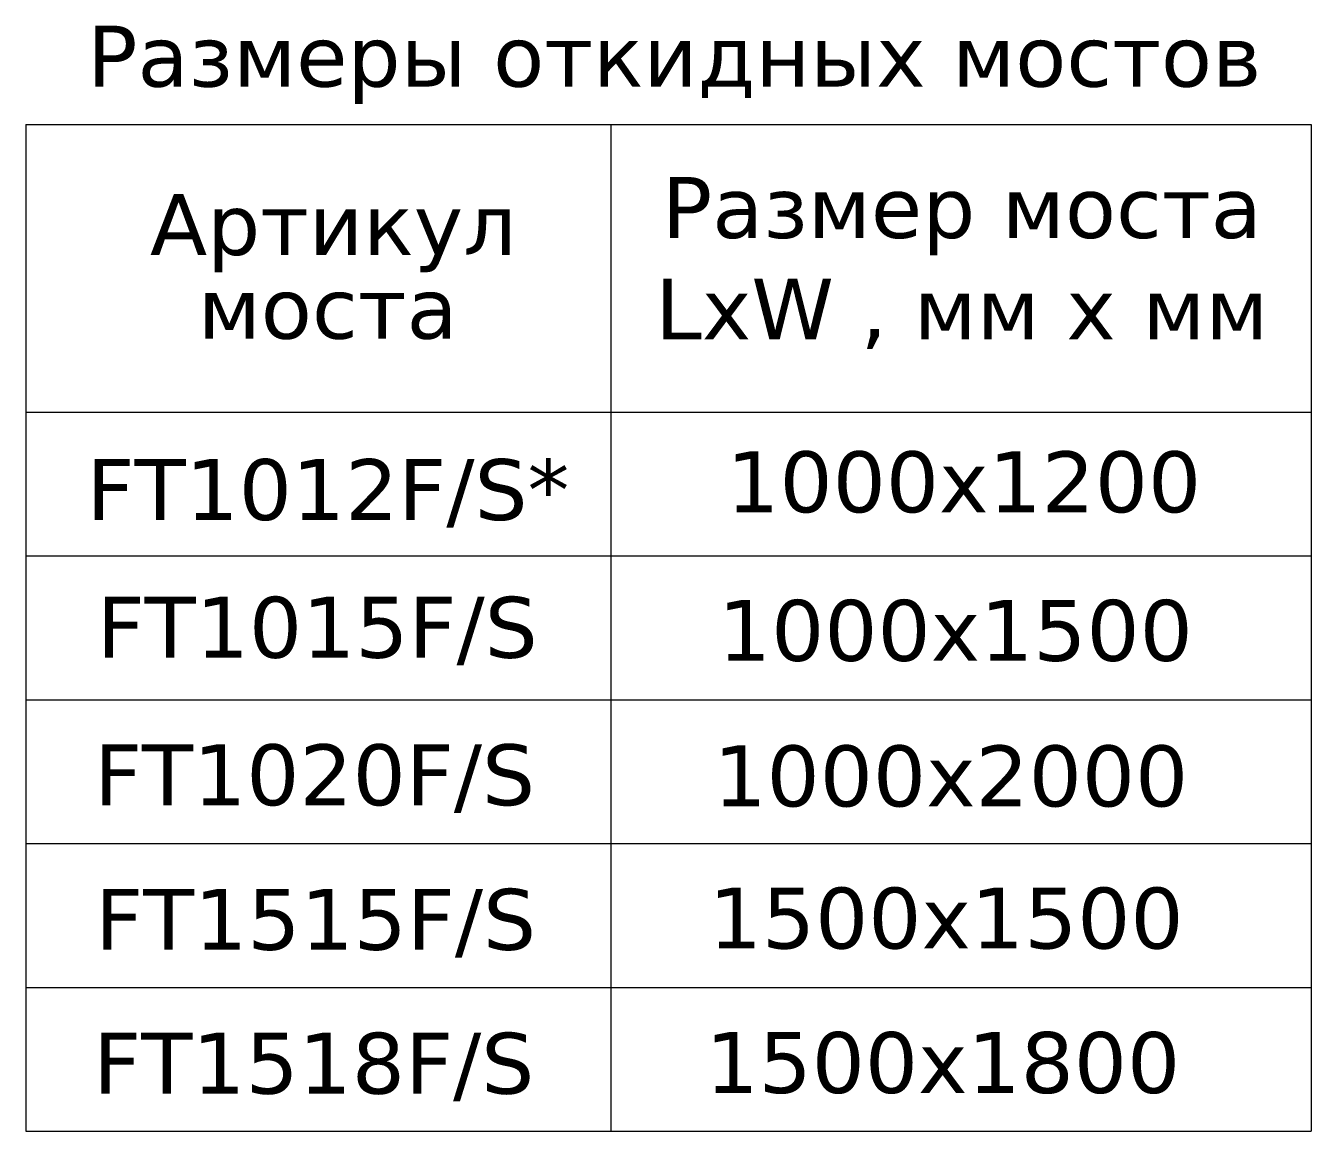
# Model space of a CAD drawing. Header units: millimetres. Extents: x 30271 to 35001, y 5679 to 9007.
# Drawn here: x 32215 to 33059, y 7868 to 8594 of the extents above; entities that cross this region are included whole.
import ezdxf

# ---------------------------------------------------------------- set-up
doc = ezdxf.new("R2010")
doc.units = ezdxf.units.MM
doc.layers.add('0 VIEW4', color=7, linetype='Continuous')
doc.styles.get("Standard").update_dxf_attribs({"font": 'verdana.TTF'})

msp = doc.modelspace()

# ---------------------------------------------------------------- linework, layer by layer
at = {"layer": '0 VIEW4', "color": 7, "lineweight": 0}
for p, q in [((32214.783, 8529.1), (33058.869, 8529.1)), ((32214.783, 8529.1), (32214.783, 7867.6)), ((32599.062, 8529.1), (32599.062, 7867.6)), ((33058.869, 8529.1), (33058.869, 7867.6)), ((32214.783, 8340.1), (33058.869, 8340.1)), ((32214.783, 8245.6), (33058.869, 8245.6)), ((32214.783, 8151.1), (33058.869, 8151.1)), ((32214.783, 8056.6), (33058.869, 8056.6)), ((32214.783, 7962.1), (33058.869, 7962.1)), ((32214.783, 7867.6), (33058.869, 7867.6))]:
    msp.add_line(p, q, dxfattribs=at)

# ---------------------------------------------------------------- texts
msp.add_text('Размеры откидных мостов', height=40, dxfattribs=at).set_placement((32255.057, 8553.997))
at = {"layer": '0 VIEW4', "color": 7, "lineweight": 0, "char_height": 40, "width": 1815, "attachment_point": 5}
for s, insert in [('Размер моста\\PLxW , мм x мм', (32829.421, 8438.018)), ('Артикул', (32416.724, 8457.709)), ('моста', (32413.086, 8408.018)), ('1000x1200', (32830.688, 8293.953)), ('FT1012F/S*', (32413.2, 8286.701)), ('FT1015F/S', (32406.165, 8196.212)), ('1000x1500', (32825.203, 8196.338)), ('FT1020F/S', (32404.411, 8099.324)), ('1000x2000', (32822.181, 8100.72)), ('FT1515F/S', (32405.094, 8004.335)), ('1500x1500', (32819.16, 8007.337)), ('FT1518F/S', (32403.877, 7909.788)), ('1500x1800', (32816.923, 7912.403))]:
    msp.add_mtext(s, dxfattribs=dict(at, insert=insert))

doc.saveas('drawing.dxf')
